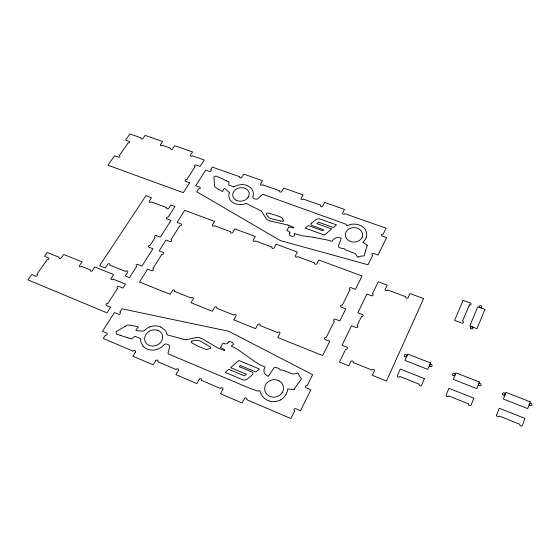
<?xml version="1.0" encoding="UTF-8"?>
<svg xmlns="http://www.w3.org/2000/svg" width="560" height="560" viewBox="0 0 560 560"><rect width="100%" height="100%" fill="white"/><g stroke="black" fill="none" stroke-linecap="round" stroke-linejoin="round"><path stroke-width="0.84" d="M289.842 233.009L289.814 232.659A0.994 0.826 -6.3 0 0 289.695 232.421L289.093 231.532A1.162 0.973 -6.4 0 0 288.687 231.301L287.791 230.979A10.584 8.792 -5.8 0 1 287.476 230.818L286.867 230.496L288.827 226.975M210.707 347.83L210.735 347.571A0.812 0.721 -18.9 0 0 210.539 347.095L210.357 346.962A19.243 16.961 -16.5 0 1 209.741 346.556L200.158 340.97L197.386 340.291A12.495 11.039 -20.8 0 0 192.017 341.103M214.382 184.842L214.683 186.599L216.573 188.097A51.17 40.32 -8.5 0 0 217.847 188.881L221.781 191.128A2.898 2.324 -11 0 0 222.229 191.31L222.404 191.366A7.217 5.831 -11.4 0 1 222.649 191.45L223.741 188.888L224.602 188.538A4.97 4.004 -11.1 0 1 225.246 188.916L228.977 192.115A1.246 1.008 -10.7 0 1 229.222 192.717L229.173 193.011M252.938 196.574L253.127 195.839A12.628 10.22 -9.8 0 0 252.574 190.386M365.68 250.614L366.653 247.303A13.601 11.473 2.4 0 1 366.793 246.918L367.066 246.246A11.389 9.576 0 0 0 367.241 245.763A1.575 1.33 1 0 0 367.241 245.364L367.248 245.364M365.631 250.789L365.057 252.77M252.819 197.015C252.028 198.296 256.452 199.829 257.754 198.87A23.604 19.397 -7.2 0 1 258.685 197.939L260.638 196.105M364.987 252.994L364.168 255.745L363.237 255.99A8.778 7.476 1.1 0 0 358.435 257.005M340.207 241.143L340.879 239.302A7.378 6.188 -2.1 0 0 341.04 238.644L341.166 238.007L337.68 237.538A5.509 4.634 -1.7 0 0 335.986 237.881L334.726 238.462A6.363 5.355 -1.7 0 0 333.053 239.862L332.115 241.458L329.686 240.583A12.523 10.458 -2.1 0 1 329.238 240.408L315.322 237.664M340.053 241.549L338.954 244.412A25.767 21.77 0.9 0 0 338.457 245.861A1.995 1.68 -1.4 0 0 339.339 247.548L342.251 248.626A3.402 2.87 -1.2 0 0 343.154 248.57L343.791 248.409L344.799 249.207A2.219 1.876 -0.8 0 0 345.359 249.809L354.312 253.19A4.466 3.794 -0.1 0 1 355.768 254.212L356.888 255.976A8.946 7.609 -0.4 0 1 357.343 256.879L358.449 257.026M248.689 196.392L247.933 197.673M244.433 398.566L242.088 403.011L220.479 393.743L222.866 389.361M220.668 347.221L222.943 343.154L223.685 343.35A11.697 10.43 -18.2 0 1 224.056 343.448L224.994 343.84A1.246 1.106 -16.7 0 0 225.505 343.952L226.821 343.7A1.064 0.945 -16.6 0 0 227.136 343.609L227.514 343.357A1.673 1.484 -16.6 0 0 227.99 342.419L228.004 342.37A1.064 0.945 -16.3 0 1 228.158 342.174M199.276 379.288L196.854 383.614L175.903 374.633L178.36 370.363M282.107 392.749L282.947 391.097A9.464 8.729 -12.4 0 0 278.992 380.786M155.708 360.689L153.216 364.903L132.895 356.195L135.415 352.03M299.467 381.661L301.469 378.861L301.035 377.993A9.338 8.561 -5.2 0 1 298.564 373.716L297.668 373.016A9.478 8.645 -7.6 0 1 296.492 373.408L294.042 373.996A4.774 4.361 -7.8 0 1 292.04 373.765L282.485 369.971A2.387 2.184 -10 0 0 281.519 370.048L280.7 370.048M299.306 381.899L297.843 383.908M297.71 384.09L295.337 387.38A15.169 14.105 -5.4 0 0 294.994 387.919L294.546 388.668A12.572 11.578 -10.2 0 1 294.21 389.193M164.36 344.526C164.955 342.951 170.002 344.792 169.785 346.57A25.942 22.897 -20.9 0 0 169.379 347.977L168.007 353.227L168.294 353.892L248.738 387.849L257.39 391.034A4.662 4.284 -15.3 0 0 259.238 390.768A1.883 1.736 -15.5 0 1 259.679 390.726A4.837 4.445 -14.8 0 0 260.008 390.726L261.044 394.093A11.305 10.43 -13 0 0 262.542 396.389M164.276 344.61L163.338 345.583M260.869 195.888L263.025 194.383L345.66 224.119A4.242 3.528 -1.4 0 1 346.598 225.281A1.701 1.414 -1 0 0 346.843 225.547L346.899 225.603M144.326 330.526L144.018 330.785A1.358 1.162 -23.7 0 1 143.276 331.065L137.13 330.806A5.439 4.634 -23.7 0 1 136.283 330.638C135.079 329.889 137.753 328.034 138.299 327.061A7.868 6.699 -23.1 0 1 138.04 326.949L137.921 326.893A3.248 2.772 -24.2 0 0 137.368 326.669L132.258 325.57A60.704 52.318 -29.9 0 0 130.536 325.255L127.603 325.031L125.398 326.137M283.213 221.039L283.017 221.186A0.749 0.623 -6.8 0 1 282.548 221.298L282.408 221.284A17.983 15.043 -7.4 0 0 281.624 221.137L280.91 221.018M293.804 389.55L293.832 389.529A1.701 1.575 -8.5 0 0 294.224 389.207M116.382 331.492L125.314 326.256M116.081 331.674L116.263 333.172A1.015 0.861 -25.7 0 0 116.522 334.131L120.211 335.258M280.525 399.889L276.85 401.31A11.97 11.06 -12.5 0 1 271.789 401.499A15.771 14.546 -12.1 0 1 271.306 401.408L269.871 401.107M347.039 225.736L350.182 224.525A10.276 8.582 -0.4 0 1 352.8 224.147A18.207 15.274 -0.3 0 1 356.433 224.315A13.125 10.983 -0.3 0 1 360.738 225.638L361.893 226.338A14.196 11.879 -0.3 0 1 362.25 226.555A10.913 9.121 -0.2 0 1 365.246 229.446L366.492 232.246A12.46 10.416 -0.3 0 1 366.198 237.335M234.619 186.564L236.404 185.689A7.189 5.796 -9.8 0 1 237.377 185.262L241.857 184.555A11.053 8.939 -9.7 0 1 247.534 185.731A15.582 12.628 -10 0 1 250.488 187.593A11.459 9.275 -9.7 0 1 252.532 190.4M245.553 203.686L246.078 203.511A0.966 0.784 -9.6 0 1 246.463 203.518L260.589 210.693A10.297 8.491 -9.1 0 1 261.387 211.106M192.031 341.138L191.842 341.236A1.512 1.323 -20.4 0 0 191.352 341.726L191.303 342.293A1.673 1.47 -20.3 0 0 191.681 342.755L191.73 342.79A16.079 14.077 -18.6 0 0 192.962 343.546L197.575 345.94A48.538 42.168 -15 0 0 198.884 346.563L205.422 349.272A4.662 4.123 -19 0 0 206.304 349.531L209.853 348.488A4.067 3.598 -19 0 0 210.602 347.865M128.142 337.89L131.544 338.975L135.023 336.259L140.105 338.394A1.162 1.001 -24.7 0 1 140.588 339.08L140.791 341.327A8.015 6.909 -24.1 0 0 140.952 342.363L143.108 346.185M127.939 337.967L124.859 336.798A2.415 2.058 -25.7 0 0 124.068 336.805L120.575 335.328A0.952 0.812 -25.8 0 0 120.218 335.237M228.2 342.118L230.069 341.502L232.54 342.51L233.597 344.204L231.406 346.052A8.855 7.91 -17.4 0 1 231.581 346.171L231.798 346.325A3.759 3.346 -15.7 0 0 232.246 346.612A15.267 13.538 -14.4 0 0 232.694 346.794C243.145 351.918 251.489 360.668 262.038 365.757A13.594 12.411 -14.7 0 1 262.521 365.946L265.09 367.003L264.18 368.942A6.874 6.272 -11.9 0 0 263.97 371.266L264.285 372.652A5.95 5.425 -12.1 0 0 265.139 374.157L268.065 376.334L268.604 375.732A7.882 7.182 -13.3 0 0 269.136 375.081L272.769 369.614A27.734 25.571 -7.6 0 1 273.826 368.116A2.149 1.96 -11 0 1 276.073 367.423L279.167 368.669A3.668 3.353 -10.9 0 1 279.748 369.369L280.315 369.985M186.508 339.647L196.637 337.477A6.433 5.656 -19.9 0 1 198.674 337.435L202.202 338.73L217.749 347.921A1.379 1.225 -17.8 0 0 218.155 348.103L223.594 350.175A4.417 3.934 -17 0 0 224.105 350.35L224.448 350.448A9.758 8.729 -18.5 0 1 224.672 350.511L224.588 350.028A1.694 1.505 -17.6 0 0 224.259 349.503L220.941 347.494A1.197 1.064 -17.4 0 1 220.773 347.326L220.766 347.333M288.925 226.975L288.974 226.975A1.05 0.875 -6.3 0 1 289.212 226.982L292.789 227.773A1.582 1.316 -5.9 0 0 293.517 227.675L293.965 227.458A9.184 7.616 -5.4 0 1 293.776 227.374L293.545 227.255A4.76 3.969 -6.1 0 0 293.034 227.031L288.001 225.078M293.699 389.62L287.714 388.969A14.826 13.678 -12.6 0 1 285.992 394.331M294.861 233.821L294.924 233.835A3.598 3.017 -5.9 0 1 295.428 233.933A14.42 12.152 -6.3 0 1 295.862 234.087L302.701 235.879L312.949 237.209M294.665 233.793L294.728 233.807A7.959 6.629 -5.6 0 1 294.448 233.758L294.287 236.047L292.243 236.376L289.884 235.515L289.261 234.017A0.735 0.616 -6.2 0 1 289.324 233.842A1.554 1.302 -6.4 0 0 289.842 233.009M280.735 220.99L270.998 218.666L268.94 217.511A11.354 9.338 -7.1 0 1 266.392 214.053L266.399 213.885A1.386 1.141 -8 0 1 266.518 213.353L266.959 213.024A1.54 1.267 -8 0 1 267.575 212.996L267.631 213.003A15.099 12.523 -8.5 0 1 269.003 213.297L273.763 214.613A46.739 39.424 -9.7 0 1 275.065 215.019L281.246 217.252A4.256 3.521 -7 0 1 281.988 217.609L283.283 220.171A3.738 3.094 -7 0 1 283.227 220.92M313.145 237.244L314.93 237.594M233.499 186.767L228.739 185.066L229.061 181.853L226.296 180.873M157.304 330.176L158.9 330.834A9.191 7.931 -23.5 0 1 161.903 340.403L160.993 341.943A9.191 7.931 -23.5 0 1 149.975 345.688L148.358 345.03A9.191 7.931 -23.5 0 1 145.432 335.412L146.356 333.893A9.191 7.931 -23.5 0 1 157.29 330.19M156.317 235.62L160.335 237.16L170.961 220.451L166.971 218.953A1.141 0.924 -15.8 0 1 166.551 217.728A1.141 0.924 -15.8 0 1 168.077 217.217L174.951 206.451L170.849 204.939L168.602 208.432A1.134 0.91 -15.4 0 1 167.083 208.852A1.134 0.91 -15.4 0 1 166.691 207.648L151.172 201.88A1.127 0.896 -16.3 0 1 149.632 202.363A1.127 0.896 -16.3 0 1 149.268 201.131L151.48 197.771L145.936 195.713L99.589 265.678L105.294 267.974L107.702 264.313A1.183 0.966 -21.7 0 1 109.298 263.746A1.183 0.966 -21.7 0 1 109.704 265.069L125.629 271.432A1.19 0.98 -21 0 1 127.225 270.907A1.19 0.98 -21 0 1 127.631 272.23L125.23 275.968L129.451 277.669L136.696 266.336A1.183 0.973 -20 0 1 136.304 265.013A1.183 0.973 -20 0 1 137.886 264.495L141.939 266.098L152.957 248.766L148.918 247.205A1.169 0.952 -18.2 0 1 148.512 245.931A1.169 0.952 -18.2 0 1 150.066 245.406L155.183 237.398A1.162 0.945 -17.3 0 1 154.777 236.131A1.162 0.945 -17.3 0 1 156.331 235.627M236.46 200.368L237.972 200.914A8.295 6.713 -9.8 0 0 247.933 197.659M278.999 380.786L277.263 380.065A9.464 8.729 -12.4 0 0 266.035 384.041L265.195 385.651A9.464 8.729 -12.4 0 0 269.059 396.018L270.802 396.76A9.464 8.729 -12.4 0 0 282.114 392.728M160.944 327.159L164.976 330.12A12.285 10.605 -23.3 0 1 166.873 333.851M367.234 245.231L362.985 242.193M226.24 180.726L223.356 179.305A2.142 1.708 -10.6 0 1 222.901 178.878L219.639 177.716A0.847 0.672 -10.9 0 1 219.352 177.569L216.279 176.127A0.903 0.721 -11.2 0 0 215.32 176.449L213.885 176.827L214.445 184.737M166.943 334.131L167.104 334.642A1.057 0.917 -22 0 0 167.37 334.908L184.541 339.528A11.284 9.828 -19.8 0 0 185.514 339.78A2.1 1.834 -20.7 0 0 186.501 339.626M155.652 360.801A1.267 1.106 -25.3 0 1 157.402 360.108A1.267 1.106 -25.3 0 1 157.794 361.711L176.12 369.537A1.274 1.127 -24.3 0 1 177.877 368.844A1.274 1.127 -24.3 0 1 178.297 370.468M199.22 379.4A1.281 1.148 -22.9 0 1 200.984 378.693A1.281 1.148 -22.9 0 1 201.432 380.345L220.556 388.507A1.288 1.169 -21.2 0 1 222.327 387.8A1.288 1.169 -21.2 0 1 222.796 389.466M244.384 398.685A1.295 1.19 -18.6 0 1 246.162 397.957A1.295 1.19 -18.6 0 1 246.659 399.651L290.892 418.537L294.644 410.963A1.302 1.218 -8.9 0 1 294.021 409.346A1.302 1.218 -8.9 0 1 295.75 408.73L300.503 410.739L310.821 389.746L306.11 387.793A1.281 1.19 -5.6 0 1 305.48 386.225A1.281 1.19 -5.6 0 1 307.188 385.616L312.599 374.682L228.683 331.261L121.982 308.819L119.791 312.284A1.225 1.029 -24.1 0 1 120.204 313.684A1.225 1.029 -24.1 0 1 118.559 314.237L114.429 312.522L102.522 331.289L106.68 333.053A1.246 1.05 -26.5 0 1 107.079 334.495A1.246 1.05 -26.5 0 1 105.413 335.062L103.278 338.443L133.245 351.232A1.26 1.085 -26.1 0 1 134.981 350.553A1.26 1.085 -26.1 0 1 135.352 352.135M269.766 401.135A14.392 13.279 -12.3 0 1 265.321 398.993A19.901 18.333 -11.3 0 1 262.549 396.382M163.345 345.583A13.993 12.068 -23.5 0 1 156.877 349.433A12.74 10.997 -23.6 0 1 152.327 350.133A17.276 14.889 -23.1 0 1 148.239 349.398A12.264 10.584 -23.7 0 1 143.108 346.185M144.354 330.547A14.21 12.264 -23.5 0 1 149.884 326.837M149.898 326.879A13.769 11.879 -23.5 0 1 157.262 326.011A11.172 9.632 -23.2 0 1 160.979 327.11M285.999 394.331A18.424 16.968 -13.1 0 1 285.341 395.402A13.671 12.621 -12.5 0 1 280.56 399.945M234.367 186.69A1.043 0.84 -10.1 0 1 233.492 186.774M229.215 193.018A12.803 10.367 -9.7 0 0 229.208 197.967A12.418 10.052 -9.8 0 0 232.82 202.496A10.115 8.197 -9.9 0 0 235.97 204.001L240.933 204.673A11.109 8.995 -9.8 0 0 245.273 203.791M261.408 211.092A1.911 1.568 -8.6 0 1 261.849 211.736L266.126 218.596A5.901 4.865 -7.7 0 0 267.316 219.772L270.536 221.074L287.616 224.938A1.274 1.057 -6.4 0 1 288.008 225.071M362.999 242.207A13.524 11.305 -0.4 0 0 365.848 238.294A17.045 14.245 -0.7 0 0 366.226 237.349M248.689 196.392A8.295 6.713 -9.8 0 0 245.427 188.496L243.929 187.957A8.295 6.713 -9.8 0 0 234.052 191.163L233.261 192.43A8.295 6.713 -9.8 0 0 236.488 200.361M496.671 415.044L496.643 415.128A1.379 1.218 25.5 0 0 497.567 416.717A1.379 1.218 25.5 0 0 499.233 416.066L519.862 424.284A1.4 1.225 27.7 0 0 520.772 425.964A1.4 1.225 27.7 0 0 522.48 425.264L524.958 418.404L499.247 408.226L496.671 415.044M530.159 401.8L527.709 408.583L503.391 399.042L505.918 392.35L530.159 401.8M473.816 398.167L471.184 404.845A1.351 1.211 22.2 0 1 469.49 405.524A1.351 1.211 22.2 0 1 468.65 403.886L448.665 395.934A1.337 1.197 19.1 0 1 446.971 396.55A1.337 1.197 19.1 0 1 446.187 394.94L448.917 388.311L473.816 398.167M479.423 382.018L476.812 388.612L453.257 379.372L455.938 372.855L479.423 382.018M484.897 309.414L477.001 328.685L469.798 325.997L477.764 306.796L484.897 309.414M469.357 304.941L462.595 321.034A1.274 1.099 13.6 0 1 463.351 322.511A1.274 1.099 13.6 0 1 461.692 323.043L454.601 320.397L463.127 300.37L470.274 302.988A1.26 1.071 12.9 0 1 470.939 304.416A1.26 1.071 12.9 0 1 469.357 304.941M430.507 362.943L427.749 369.362L404.915 360.409L407.736 354.067L430.507 362.943M424.445 378.63L421.666 385.126A1.316 1.19 14.8 0 1 419.979 385.791A1.316 1.19 14.8 0 1 419.209 384.202L399.847 376.488A1.295 1.176 11 0 1 398.167 377.09A1.295 1.176 11 0 1 397.446 375.536L400.316 369.075L424.445 378.63M362.257 236.971L361.564 238.336A8.638 7.224 -0.3 0 1 351.4 241.745L349.755 241.178A8.638 7.224 -0.3 0 1 345.751 232.68L346.444 231.322A8.638 7.224 -0.3 0 1 356.552 227.941L358.176 228.515A8.638 7.224 -0.3 0 1 362.25 236.971M423.598 298.599L386.519 380.989L372.372 375.312L374.325 371.063A1.288 1.169 6.6 0 0 373.681 369.488A1.288 1.169 6.6 0 0 371.98 370.069L353.143 362.544A1.274 1.155 2.7 0 0 352.478 361.018A1.274 1.155 2.7 0 0 350.812 361.606L348.789 365.848L339.465 362.103L345.709 349.167A1.26 1.134 1.2 0 0 347.375 348.586A1.26 1.134 1.2 0 0 346.717 347.081L342.062 345.24L351.526 325.78L356.139 327.572A1.246 1.106 2 0 0 357.777 326.998A1.246 1.106 2 0 0 357.119 325.542L361.473 316.519A1.239 1.092 2.4 0 0 363.104 315.952A1.239 1.092 2.4 0 0 362.446 314.517L357.854 312.76L366.954 294.042L371.504 295.75A1.225 1.064 2.9 0 0 373.107 295.197A1.225 1.064 2.9 0 0 372.449 293.797L378.238 281.813L387.219 285.138L385.322 289.121A1.225 1.057 4.3 0 0 385.994 290.514A1.225 1.057 4.3 0 0 387.583 289.968L405.811 296.737A1.232 1.064 6.8 0 0 406.525 298.151A1.232 1.064 6.8 0 0 408.121 297.549L409.955 293.552L423.598 298.599M386.603 237.636L378.042 255.059L373.604 253.456A1.19 1.008 1.9 0 0 372.043 253.981A1.19 1.008 1.9 0 0 372.687 255.311L368.011 264.761L280.301 240.569L196.777 191.786L198.653 188.811A1.12 0.896 -12.6 0 0 200.158 188.328A1.12 0.896 -12.6 0 0 199.71 187.138L195.79 185.724L205.702 170.086L209.594 171.465A1.106 0.875 -11.5 0 0 211.078 170.989A1.106 0.875 -11.5 0 0 210.623 169.834L212.345 167.104L239.715 176.722A1.113 0.889 -9.5 0 0 240.198 177.898A1.113 0.889 -9.5 0 0 241.682 177.415L243.705 174.09L262.528 180.684L260.54 184.044A1.12 0.903 -8.1 0 0 261.044 185.234A1.12 0.903 -8.1 0 0 262.535 184.751L279.734 190.799A1.127 0.91 -6.7 0 0 280.259 192.003A1.127 0.91 -6.7 0 0 281.764 191.513L283.717 188.111L303.065 194.887L301.14 198.324A1.134 0.924 -5 0 0 301.686 199.542A1.134 0.924 -5 0 0 303.191 199.045L320.663 205.191A1.141 0.938 -3.4 0 0 321.23 206.423A1.141 0.938 -3.4 0 0 322.742 205.926L324.632 202.44L344.519 209.405L342.664 212.926A1.155 0.952 -1.5 0 0 343.252 214.172A1.155 0.952 -1.5 0 0 344.771 213.668L386.092 228.2L383.089 234.269A1.176 0.98 2.3 0 0 381.556 234.787A1.176 0.98 2.3 0 0 382.2 236.075L386.603 237.636M329.763 341.264L322.686 355.572L277.739 337.526L279.867 333.487A1.239 1.106 -9.1 0 0 279.293 332.031A1.239 1.106 -9.1 0 0 277.641 332.598L259.952 325.521A1.232 1.092 -11.6 0 0 259.371 324.072A1.232 1.092 -11.6 0 0 257.733 324.688L255.584 328.636L233.8 319.886L235.998 315.945A1.225 1.071 -14 0 0 235.473 314.524A1.225 1.071 -14 0 0 233.835 315.084L216.664 308.217A1.218 1.057 -15.8 0 0 216.139 306.803A1.218 1.057 -15.8 0 0 214.508 307.405L212.296 311.255L190.995 302.708L193.305 298.795A1.211 1.036 -17.5 0 0 192.752 297.465A1.211 1.036 -17.5 0 0 191.17 298.025L174.496 291.354A1.204 1.022 -18.7 0 0 174.013 289.982A1.204 1.022 -18.7 0 0 172.396 290.57L170.121 294.322L139.468 282.016L147.581 269.164L151.529 270.725A1.19 0.987 -19.2 0 0 153.153 270.235A1.19 0.987 -19.2 0 0 152.733 268.891L161.959 254.205A1.176 0.966 -17.6 0 0 163.534 253.687A1.176 0.966 -17.6 0 0 163.1 252.392L159.131 250.852L165.956 240.037L169.862 241.528A1.162 0.952 -16.5 0 0 171.451 241.052A1.162 0.952 -16.5 0 0 171.024 239.757L179.914 225.603A1.148 0.938 -15.1 0 0 181.454 225.099A1.148 0.938 -15.1 0 0 181.013 223.853L177.1 222.383L184.688 210.357L214.564 221.41L212.415 224.945A1.148 0.945 -12.7 0 0 212.891 226.205A1.148 0.945 -12.7 0 0 214.431 225.694L230.65 231.728A1.155 0.959 -11.4 0 0 231.168 233.002A1.155 0.959 -11.4 0 0 232.715 232.449L234.808 228.907L255.304 236.495L253.225 240.114A1.162 0.973 -9.6 0 0 253.743 241.402A1.162 0.973 -9.6 0 0 255.297 240.884L271.978 247.086A1.169 0.987 -8 0 0 272.538 248.395A1.169 0.987 -8 0 0 274.099 247.828L276.129 244.202L297.353 252.056L295.337 255.766A1.176 1.001 -5.8 0 0 295.904 257.082A1.176 1.001 -5.8 0 0 297.472 256.557L314.636 262.941A1.19 1.015 -3.8 0 0 315.252 264.278A1.19 1.015 -3.8 0 0 316.82 263.704L318.773 259.987L362.047 276.003L355.46 289.324L350.952 287.637A1.211 1.05 0.3 0 0 349.426 288.253A1.211 1.05 0.3 0 0 350.077 289.597L342.293 305.221A1.225 1.078 -0.4 0 0 340.669 305.802A1.225 1.078 -0.4 0 0 341.355 307.216L345.772 308.903L339.829 320.915L335.265 319.144A1.239 1.099 -1.1 0 0 333.697 319.774A1.239 1.099 -1.1 0 0 334.348 321.181L326.256 337.428A1.246 1.12 -2.2 0 0 324.597 338.023A1.246 1.12 -2.2 0 0 325.283 339.493L329.763 341.264M189.658 182.798L183.337 192.682L107.933 165.221L114.555 155.778L118.195 157.087A1.092 0.833 -16.5 0 0 119.693 156.653A1.092 0.833 -16.5 0 0 119.336 155.519L128.114 142.954A1.078 0.819 -15.5 0 0 129.57 142.499A1.078 0.819 -15.5 0 0 129.199 141.393L125.552 140.105L129.878 133.938L141.134 137.879A1.078 0.819 -14.7 0 0 141.512 138.978A1.078 0.819 -14.7 0 0 142.968 138.516L145.117 135.401L162.638 141.512L160.51 144.662A1.085 0.833 -13.8 0 0 160.909 145.775A1.085 0.833 -13.8 0 0 162.372 145.313L170.73 148.239A1.085 0.84 -13.3 0 0 171.143 149.359A1.085 0.84 -13.3 0 0 172.606 148.897L174.72 145.726L192.605 151.963L190.519 155.169A1.092 0.854 -12.3 0 0 190.953 156.303A1.092 0.854 -12.3 0 0 192.416 155.834L204.246 159.978L200.123 166.418L196.168 165.025A1.099 0.868 -12.3 0 0 194.691 165.494A1.099 0.868 -12.3 0 0 195.132 166.642L186.732 179.718A1.113 0.882 -13.3 0 0 185.227 180.208A1.113 0.882 -13.3 0 0 185.71 181.377L189.658 182.798M110.621 307.23L107.03 312.858L28 279.888L31.752 274.533L35.595 276.122A1.204 0.952 -26 0 0 37.226 275.632A1.204 0.952 -26 0 0 36.925 274.288L47.145 259.644A1.19 0.938 -24.5 0 0 48.713 259.161A1.19 0.938 -24.5 0 0 48.475 257.866L44.555 256.27L47.208 252.483L59.206 257.334A1.183 0.945 -23.9 0 0 59.563 258.615A1.183 0.945 -23.9 0 0 61.138 258.097L63.658 254.443L82.068 261.856L79.562 265.559A1.19 0.959 -23.4 0 0 79.926 266.854A1.19 0.959 -23.4 0 0 81.522 266.35L90.314 269.906A1.19 0.966 -23 0 0 90.706 271.215A1.19 0.966 -23 0 0 92.295 270.69L94.766 266.966L113.596 274.547L111.139 278.327A1.197 0.987 -22.3 0 0 111.538 279.65A1.197 0.987 -22.3 0 0 113.141 279.132L125.405 284.095L122.871 288.064L118.818 286.419A1.204 1.001 -22.5 0 0 117.201 286.951A1.204 1.001 -22.5 0 0 117.6 288.309L107.779 303.604A1.225 1.015 -24.3 0 0 106.134 304.171A1.225 1.015 -24.3 0 0 106.582 305.557L110.621 307.23M252.56 374.584L247.471 378.931A4.41 4.011 -16.6 0 1 242.606 379.722L225.169 372.386L228.76 369.313L244.412 375.872L246.379 374.213L230.664 367.647L238.889 360.486L259.385 368.984L255.871 372.001L240.429 365.575L239.211 366.66L252.231 372.162A1.785 1.624 -15.3 0 1 252.56 374.584M311.395 223.258L311.248 223.391A1.624 1.351 -4.1 0 0 311.64 225.393L323.862 229.852L322.784 230.769L308.308 225.561L305.165 228.102L324.471 235.074L331.73 228.935L316.925 223.629L318.654 222.25L333.396 227.521L336.525 224.924L320.131 219.079A4.004 3.325 -3.6 0 0 315.735 219.772L311.395 223.258M529.536 405.09A1.386 1.197 25.9 0 0 531.867 405.174A1.386 1.197 25.9 0 0 530.551 403.277A1.386 1.197 25.9 0 0 529.536 405.09M502.768 394.681A1.358 1.19 23.3 0 0 505.057 394.611A1.358 1.19 23.3 0 0 503.65 392.819A1.358 1.19 23.3 0 0 502.768 394.681M478.821 385.364A1.337 1.183 20.7 0 0 481.068 385.14A1.337 1.183 20.7 0 0 479.57 383.46A1.337 1.183 20.7 0 0 478.821 385.364M452.893 375.27A1.316 1.169 17.3 0 0 455.091 374.906A1.316 1.169 17.3 0 0 453.516 373.338A1.316 1.169 17.3 0 0 452.893 375.27M404.817 356.531A1.281 1.148 10.2 0 0 406.889 355.901A1.281 1.148 10.2 0 0 405.174 354.578A1.281 1.148 10.2 0 0 404.817 356.531M429.877 366.268A1.302 1.162 14.1 0 0 432.054 365.904A1.302 1.162 14.1 0 0 430.514 364.357A1.302 1.162 14.1 0 0 429.877 366.268M479.619 307.363A1.267 1.078 13.9 0 0 481.719 307.02A1.267 1.078 13.9 0 0 480.179 305.585A1.267 1.078 13.9 0 0 479.619 307.363M470.82 328.629A1.281 1.106 14.8 0 0 472.955 328.272A1.281 1.106 14.8 0 0 471.408 326.802A1.281 1.106 14.8 0 0 470.82 328.629"/></g></svg>
